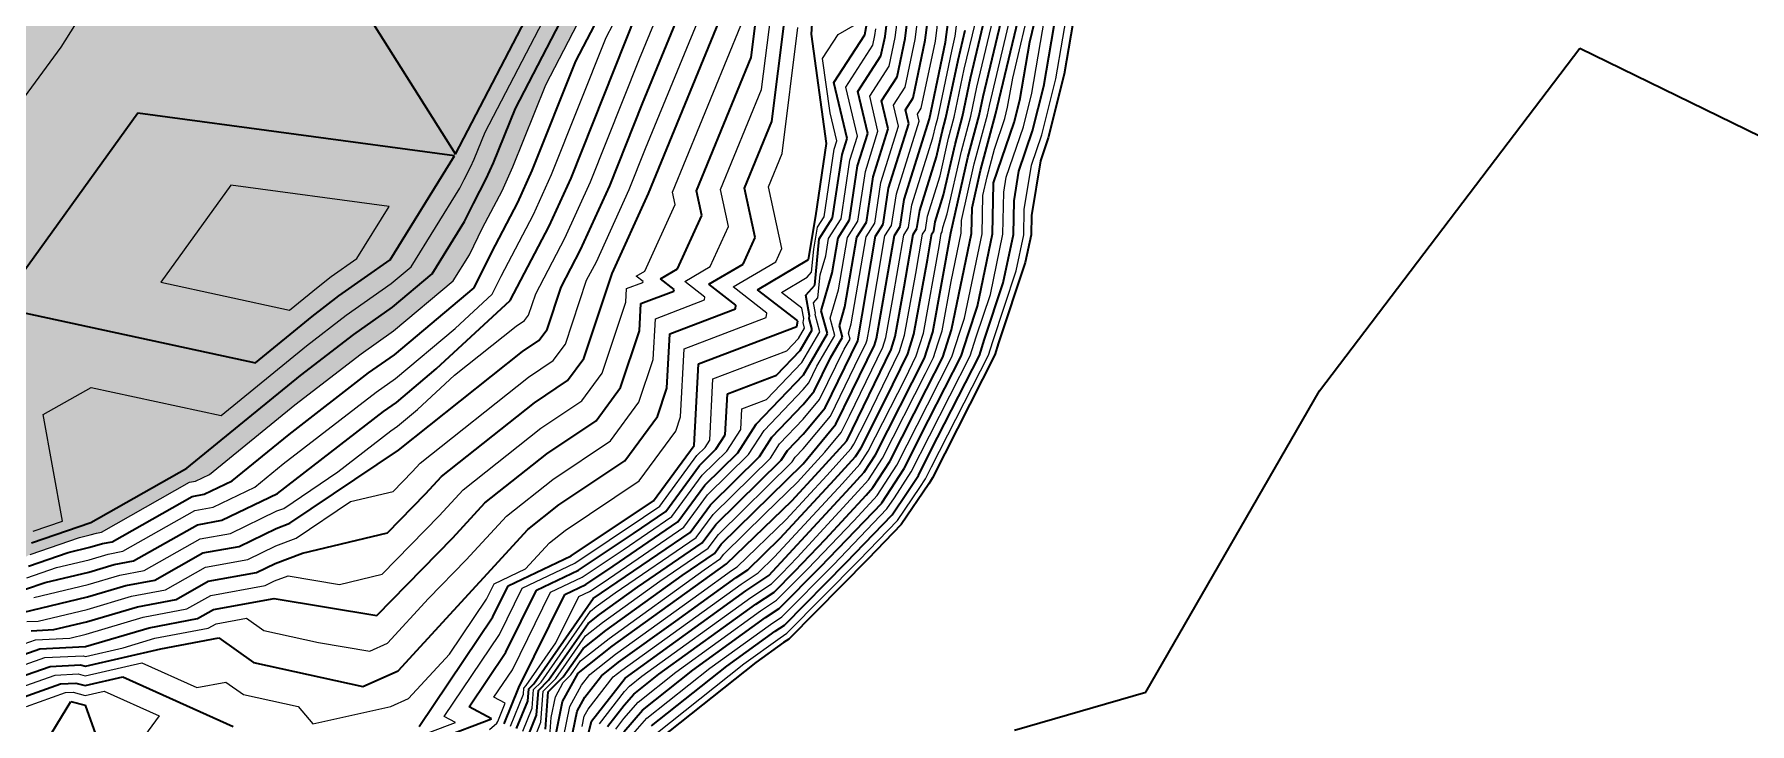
# Model space of a CAD drawing. Header units: millimetres. Extents: x -859836 to 307983, y -308065 to 649894.
# Drawn here: x -646021 to -501243, y -137004 to -78837 of the extents above; entities that cross this region are included whole.
import ezdxf

# ---------------------------------------------------------------- set-up
doc = ezdxf.new("R2010")
doc.units = ezdxf.units.MM
for name, color, linetype, lineweight in [('A-DETL-MBND', 5, 'Continuous', 9), ('C-TOPO', 7, 'Continuous', 9), ('C-TOPO-MAJR', 7, 'Continuous', 35), ('C-TOPO-MINR', 7, 'Continuous', 9)]:
    doc.layers.add(name, color=color, linetype=linetype, lineweight=lineweight)

msp = doc.modelspace()

# ---------------------------------------------------------------- hatches: boundary and pattern name
at = {"layer": 'A-DETL-MBND', "transparency": 33554585}
h = msp.add_hatch(color=1, dxfattribs=at)
h.paths.add_polyline_path([(-759872, -147838), (-751409, -147225), (-749609, -147143), (-733854, -145290), (-730653, -145570), (-721745, -145172), (-720814, -144887), (-719370, -144842), (-700946, -141995), (-695529, -141498), (-691142, -140868), (-678862, -139709), (-676064, -138561), (-673339, -137902), (-666588, -136592), (-665513, -135889), (-664558, -135218), (-662197, -133772), (-661519, -132852), (-659949, -130928), (-651084, -125443), (-650822, -125228), (-650213, -124939), (-646382, -122722), (-642214, -121295), (-640352, -120839), (-632919, -116639), (-632407, -116545), (-631232, -115977), (-624031, -110102), (-618435, -105784), (-615716, -103869), (-610671, -99638), (-609303, -97431), (-608187, -95168), (-606545, -92038), (-605546, -89814), (-602862, -83094), (-597357, -72506), (-595184, -69076), (-591888, -62294), (-588957, -58521), (-588686, -57663), (-586782, -51788), (-586421, -50671), (-585891, -49261), (-584837, -42142), (-583168, -34750), (-583236, -29503), (-581474, -24626), (-579291, -20446), (-577288, -10529), (-577844, -8379), (-576716, -5129), (-576923, -622), (-576761, 3433), (-577514, 8400), (-584433, 17478), (-591451, 26894), (-592059, 27631), (-594253, 29365), (-596698, 31520), (-606682, 39522), (-614114, 48456), (-617877, 53657), (-619367, 54812), (-621388, 57245), (-626371, 64609), (-630225, 76139), (-631882, 80641), (-631321, 82021), (-631047, 88615), (-629216, 99080), (-628971, 99848), (-627656, 101469), (-625202, 104951), (-622310, 108328), (-621916, 108853), (-618287, 112790), (-616954, 119597), (-611965, 123985), (-607391, 123672), (-603528, 125761), (-599346, 128280), (-596175, 130112), (-593901, 131920), (-587341, 139484), (-579017, 149394), (-573792, 168423), (-559581, 167597), (-555765, 171191), (-554261, 171958), (-551262, 173126), (-545079, 176205), (-536568, 178750), (-529133, 181370), (-526344, 189128), (-597518, 189128), (-597518, 207194), (-600686, 199575), (-609478, 188948), (-615919, 179175), (-616544, 177848), (-622914, 167950), (-630994, 157392), (-633191, 154309), (-645163, 133248), (-651286, 125168), (-651764, 119294), (-657364, 118029), (-668886, 104497), (-672322, 98230), (-678809, 91777), (-686744, 84898), (-689449, 82017), (-695207, 77404), (-695380, 71893), (-694273, 69271), (-689492, 45636), (-683652, 33844), (-677737, 19772), (-662028, -2904), (-651984, -24980), (-650691, -30222), (-651908, -42347), (-653635, -63919), (-656698, -68818), (-662024, -76036), (-666896, -86650), (-667567, -88913), (-681751, -105555), (-682213, -106748), (-682594, -107406), (-685917, -108622), (-692036, -110612), (-701719, -112727), (-713390, -117126), (-713858, -117303), (-715899, -118114), (-726309, -122425), (-732752, -123814), (-746954, -124818), (-750353, -125277), (-753407, -127865), (-764669, -132928), (-770641, -133394), (-784358, -129387), (-766211, -147534), (-765162, -147452), (-761763, -147700)])
h.paths.add_polyline_path([(-165073, -63985), (-152433, -63128), (-147212, -62558), (-145468, -61769), (-136004, -54982), (-133768, -53767), (-129949, -51511), (-119584, -45141), (-108212, -38110), (-106147, -37513), (-103534, -36430), (-95440, -33679), (-85435, -28121), (-81217, -27620), (-70310, -23490), (-69569, -23057), (-66354, -22120), (-63531, -20738), (-60354, -18737), (-51173, -14112), (-47726, -11549), (-46080, -8030), (-42098, 1247), (-71582, -3952), (-102491, 171344), (-31433, 183873), (-10665, 66090), (-8344, 71188), (-5480, 80840), (-4976, 82926), (-4345, 84088), (-2338, 91567), (-1942, 95428), (-648, 97607), (-1071, 98220), (-2510, 100800), (-3468, 101999), (-4531, 105589), (-4872, 106391), (-4883, 106838), (-4266, 108209), (-3836, 109670), (-3397, 110774), (-3406, 111243), (-3028, 112006), (-3263, 112804), (-5003, 115819), (-4795, 118868), (-5263, 125250), (-6517, 126820), (-6835, 127207), (-7506, 127369), (-7948, 127596), (-9992, 128520), (-10488, 129121), (-11669, 131806), (-11797, 132101), (-12046, 133135), (-12559, 133970), (-14267, 135969), (-16205, 140122), (-18451, 143457), (-18982, 145256), (-19057, 146525), (-18964, 150253), (-18988, 154876), (-19576, 155921), (-19786, 160906), (-20496, 162914), (-20826, 165369), (-20799, 166915), (-20107, 172970), (-19517, 173820), (-19312, 174558), (-18670, 176101), (-17060, 179067), (-15517, 180705), (-13911, 185702), (-4262, 188301), (-1645, 188923), (-105, 188210), (8503, 183584), (10926, 183912), (12005, 184043), (13640, 184361), (15131, 185109), (17172, 186245), (21649, 186967), (26966, 189922), (27822, 190382), (28403, 191056), (32119, 193617), (35169, 195832), (37685, 197143), (44902, 200225), (45756, 200160), (48502, 199127), (50290, 198574), (51191, 198365), (51921, 198324), (52221, 198344), (54759, 197846), (56032, 196790), (56464, 196469), (57692, 196367), (59108, 196361), (60941, 197154), (66233, 199839), (70130, 201192), (73048, 200979), (76924, 206128), (82127, 208080), (85344, 208780), (86075, 208372), (88573, 207914), (89729, 206890), (91276, 205317), (93776, 203937), (94137, 202344), (94391, 199786), (122336, 197831), (121797, 189716), (125647, 199482), (126089, 201383), (126324, 204787), (126905, 208036), (127554, 210427), (128482, 214073), (128746, 220996), (128473, 222544), (126624, 223852), (126936, 229764), (121612, 232554), (119877, 233364), (114690, 236608), (111762, 238823), (110636, 246522), (110029, 247546), (108783, 253509), (107371, 255011), (105531, 255323), (97841, 258447), (94527, 260036), (90352, 264357), (89017, 265316), (86132, 267662), (83932, 268416), (81219, 269590), (78181, 270815), (77485, 271254), (76016, 271688), (70070, 272996), (65720, 273763), (60235, 273305), (58972, 273395), (52899, 270581), (50487, 269940), (48782, 269681), (44888, 271379), (44155, 271664), (36008, 276151), (32279, 278102), (30572, 279889), (26209, 282046), (25647, 282628), (25305, 282619), (16014, 287701), (12948, 288678), (12218, 290013), (5109, 293561), (1173, 293491), (996, 295848), (-846, 297677), (-3706, 301772), (-4254, 303671), (-5166, 310755), (-5514, 312595), (-5824, 313912), (-11263, 323566), (-11006, 329168), (-11128, 331667), (-19570, 300160), (-119951, 327057), (-119803, 323213), (-126677, 316885), (-131916, 309583), (-138039, 307127), (-139811, 306218), (-145009, 304770), (-152454, 299923), (-155529, 293631), (-156974, 291356), (-164244, 289138), (-169538, 285729), (-171473, 283227), (-175794, 279460), (-179077, 276921), (-181978, 270226), (-183799, 266060), (-186962, 261812), (-188195, 260364), (-189518, 257544), (-192219, 254304), (-192584, 253707), (-193666, 250905), (-195467, 243388), (-196196, 242827), (-194515, 241920), (-193117, 240272), (-191870, 238552), (-189445, 238099), (-187379, 238829), (-181196, 237496), (-175260, 234188), (-174712, 233864), (-173921, 232781), (-172965, 231563), (-172393, 230212), (-171401, 229395), (-170346, 228036), (-168731, 226171), (-166947, 224795), (-166149, 223746), (-163251, 221790), (-159390, 213002), (-157244, 207107), (-158125, 203750), (-158684, 200374), (-157805, 198095), (-156223, 195786), (-156238, 193540), (-155648, 190949), (-154491, 184489), (-154880, 182143), (-154447, 180199), (-153070, 178898), (-149834, 176505), (-139965, 171530), (-138126, 170600), (-129357, 164765), (-128806, 164582), (-125625, 162125), (-121962, 159155), (-118169, 147987), (-115529, 142356), (-110100, 136364), (-104170, 130983), (-102874, 130179), (-102493, 125049), (-102587, 124307), (-102565, 123298), (-101236, 116731), (-101075, 108354), (-100903, 103207), (-100752, 100763), (-102347, 94828), (-103663, 92538), (-105020, 75873), (-113779, 78871), (-115927, 80336), (-116767, 79773), (-118030, 78279), (-120019, 71407), (-121727, 70570), (-124911, 67739), (-132123, 62869), (-134503, 61669), (-142143, 63655), (-144511, 65162), (-146330, 66255), (-93930, -25754), (-156629, -61462), (-204703, 22951), (-203169, 15882), (-200858, 9097), (-201011, 7340), (-201672, 4283), (-201800, 3453), (-202205, -1962), (-203074, -4336), (-205085, -7779), (-205398, -8805), (-204303, -12916), (-199204, -23507), (-197559, -24806), (-188446, -36297), (-186232, -39786), (-180001, -45528), (-178692, -50309), (-178316, -54011), (-176500, -58311), (-174921, -60229), (-168457, -62865), (-166443, -63531)])
h.paths.add_polyline_path([(-36382, 9575), (-36325, 9655), (-34497, 11838), (-31400, 15158), (-30158, 17103), (-28972, 19503), (-28725, 20204), (-24454, 28194), (-23969, 29653), (-22045, 35862), (-19945, 43004), (-18884, 49386), (-18505, 51142), (-18308, 51427), (-16088, 53703), (-14034, 56286), (-13124, 58389), (-12183, 60477), (-11466, 63512), (-44854, 57625), (-36383, 9584)])
h.paths.add_polyline_path([(-209307, 23977), (-205832, 24933), (-214036, 39337), (-155029, 72942), (-156196, 75860), (-157267, 77483), (-160083, 79252), (-162327, 81007), (-168562, 82322), (-171974, 82266), (-174895, 81970), (-178745, 82443), (-179832, 82459), (-182806, 83026), (-187870, 82820), (-190987, 82764), (-196740, 84867), (-206215, 90085), (-217797, 93191), (-220523, 94762), (-239193, 68099), (-236586, 66371), (-231472, 54327), (-229323, 51595), (-228392, 47968), (-224245, 38986), (-223941, 37016), (-223700, 36083), (-223413, 35510), (-223235, 34196), (-219932, 30913), (-219720, 30002), (-218890, 29933), (-218583, 30355), (-217413, 29932), (-217322, 28983), (-216667, 27680), (-215596, 26462), (-211752, 24276), (-211629, 24261)])
h.paths.add_polyline_path([(-104493, 32511), (-108740, 34478), (-111033, 34745), (-118279, 38197), (-121109, 39560), (-122686, 40146), (-124886, 42576), (-127774, 45075), (-127284, 49019), (-127353, 51467), (-126249, 53628), (-124638, 56522), (-122874, 56919), (-121333, 61662), (-118149, 64493), (-116851, 64289), (-109895, 61749), (-101431, 62897), (-97222, 57624), (-96994, 51839), (-95461, 45135), (-95182, 39024), (-97809, 35660), (-102505, 32673), (-103546, 32588)])
h.paths.add_polyline_path([(113952, 54850), (115144, 57676), (119371, 59200), (123981, 58308), (134122, 70221), (135206, 75484), (130794, 79482), (129640, 81238), (129018, 81691), (127052, 82907), (123829, 87412), (118436, 89438), (114649, 87913), (114523, 86104), (79787, 88533), (80974, 86559), (82982, 83414), (85870, 80693), (86415, 79732), (87156, 79254), (93254, 77937), (101112, 77088), (101690, 76657), (110303, 71926), (111655, 70038), (112330, 66003), (112029, 63955), (112025, 61722), (110833, 58895), (111202, 55882), (113573, 54992)])
h.paths.add_polyline_path([(46473, 90893), (46450, 90966), (46450, 90942)])
h.paths.add_polyline_path([(114914, 91699), (116742, 96586), (117222, 99339), (116281, 100813), (115714, 103134), (115083, 94112)])
h.paths.add_polyline_path([(77815, 91772), (81254, 140961), (77947, 134003), (77391, 132850), (76263, 127858), (75504, 126378), (70686, 116776), (69491, 114040), (69325, 112455), (69905, 111212), (72496, 104740), (73767, 102718), (74214, 102059), (75304, 98529), (75680, 97769), (77652, 92229)])
h.paths.add_polyline_path([(-430559, 174792), (-396358, 223636), (-410299, 232491), (-417613, 235355), (-425156, 238606), (-444149, 250578), (-452510, 252436), (-452510, 191303), (-451929, 191053), (-450916, 184024), (-444554, 181215), (-442283, 180124), (-434174, 176436)])
h.paths.add_polyline_path([(-462933, 188895), (-462489, 189128), (-463513, 189128)])
h.paths.add_polyline_path([(20902, 189411), (-15527, 199172), (-17080, 193377), (-157146, 230908), (-144206, 279204), (-133097, 276228), (-125333, 305205), (85106, 248818), (77341, 219841), (66233, 222817), (60021, 199635), (26079, 208730), (21836, 192894)])
h.paths.add_polyline_path([(-305163, 308526), (-297168, 312758), (-330807, 321772), (-305961, 308938)])
h.paths.add_polyline_path([(-101365, 344853), (-99267, 352685), (-106132, 348019), (-107260, 346432), (-107015, 346367)])
h.paths.add_polyline_path([(-77617, 359195), (-72055, 379953), (-74944, 376393), (-78127, 372078), (-79002, 371144), (-83284, 366025), (-86114, 364172), (-90178, 362561), (-78095, 359323)])
h.paths.add_polyline_path([(-70949, 384081), (-49147, 465447), (10755, 449396), (10427, 451476), (10340, 452557), (9561, 454240), (5848, 461010), (3088, 465731), (3916, 466341), (3829, 466873), (4301, 472115), (5273, 480727), (5235, 481311), (1254, 490409), (398, 499801), (248, 500675), (1538, 508051), (2399, 515172), (5336, 526780), (6042, 528818), (11319, 535892), (14764, 542803), (21028, 556609), (22026, 559450), (25679, 567225), (23762, 595967), (26857, 602002), (42608, 602571), (44738, 607162), (48181, 613963), (49550, 615647), (53154, 622325), (47956, 649894), (47874, 649894), (42817, 647426), (40858, 646138), (35158, 640491), (29786, 634475), (27764, 633773), (23010, 631806), (12648, 627092), (6576, 623443), (5459, 622546), (3132, 622423), (937, 621697), (-3757, 621182), (-10336, 620725), (-17509, 618636), (-20466, 617651), (-26978, 615727), (-29360, 614862), (-36198, 612616), (23495, 596621), (-6839, 483415), (-62468, 498321), (-61154, 491830), (-59928, 489468), (-56843, 481884), (-56752, 481249), (-55996, 465839), (-55728, 464742), (-55062, 458604), (-54604, 453643), (-54849, 452204), (-55585, 448717), (-57347, 441004), (-59178, 436511), (-62836, 421846), (-64420, 417337), (-65373, 414138), (-67663, 409612), (-67833, 408961), (-68221, 406728), (-67446, 402371), (-67164, 401641), (-67454, 400728), (-68102, 398277), (-69211, 394395), (-69530, 393435), (-70271, 388744), (-70595, 386619)])
h.paths.add_polyline_path([(-72390, 518021), (-67541, 536118), (-118601, 549800), (-111350, 544573), (-102792, 541248), (-98322, 538930), (-89693, 534294), (-86179, 534292), (-80614, 527648), (-74938, 522052), (-72698, 518856)])
h.paths.add_polyline_path([(-136180, 559285), (-135118, 563249), (-136667, 559600)])
h.paths.add_polyline_path([(-54600, 584415), (-47886, 609472), (-50553, 609641), (-55313, 609698), (-62008, 606325), (-64948, 609251), (-80643, 608301), (-83770, 607896), (-87388, 606897), (-94432, 606828), (-97621, 607514), (-101540, 606576), (-111704, 601349), (-115028, 602044), (-116464, 600991), (-56960, 585047)])
h.paths.add_polyline_path([(-105893, 632098), (-77034, 642660), (-60117, 645580), (-52045, 639137), (-36907, 649894), (-98339, 649894), (-105228, 633665)])

# ---------------------------------------------------------------- linework, layer by layer
at = {"layer": 'C-TOPO', "lineweight": 35}
for p, q in [((-557760, -74419), (-559106, -82187)), ((-537544, -108905), (-515568, -79993)), ((-515568, -79993), (-484581, -95138)), ((-559106, -82187), (-560439, -87563)), ((-560439, -87563), (-561104, -89518)), ((-561104, -89518), (-561858, -94125)), ((-561858, -94125), (-561892, -95763)), ((-561892, -95763), (-562380, -98101)), ((-562380, -98101), (-564632, -104880)), ((-564632, -104880), (-564949, -105871)), ((-564949, -105871), (-570225, -116249)), ((-552217, -134349), (-537544, -108905)), ((-570521, -116773), (-572867, -120200)), ((-570381, -116555), (-570521, -116773)), ((-570225, -116249), (-570381, -116555)), ((-572867, -120200), (-575644, -123088)), ((-575644, -123088), (-582344, -129860)), ((-582789, -130154), (-585137, -131849)), ((-582344, -129860), (-582789, -130154)), ((-585137, -131849), (-593309, -138342)), ((-563298, -137548), (-552217, -134349))]:
    msp.add_line(p, q, dxfattribs=at)
at = {"layer": 'C-TOPO-MAJR'}
for p, q in [((-625029, -65868), (-610469, -88939)), ((-610469, -88939), (-599529, -67897)), ((-605421, -85088), (-598081, -70969)), ((-575923, -78869), (-574869, -72953)), ((-560829, -83203), (-559120, -73339)), ((-600303, -81101), (-596633, -74042)), ((-569120, -79503), (-568531, -74890)), ((-562002, -79466), (-560787, -74366)), ((-594684, -84688), (-591219, -76254)), ((-594184, -92261), (-587253, -75394)), ((-585513, -80799), (-584980, -76542)), ((-580434, -78837), (-580239, -75685)), ((-570821, -79344), (-570379, -75885)), ((-565942, -84070), (-564120, -76421)), ((-564883, -85593), (-562454, -75394)), ((-600722, -90978), (-595184, -77114)), ((-583773, -86205), (-582707, -77689)), ((-574222, -79027), (-574075, -77874)), ((-572522, -79186), (-572227, -76880)), ((-567002, -82548), (-565787, -77448)), ((-579154, -88043), (-580434, -78837)), ((-578538, -82906), (-575923, -78869)), ((-574561, -80644), (-574222, -79027)), ((-573199, -82419), (-572522, -79186)), ((-571837, -84194), (-570821, -79344)), ((-570475, -85970), (-569120, -79503)), ((-568061, -81025), (-567454, -78476)), ((-562856, -84398), (-562002, -79466)), ((-590134, -92044), (-585513, -80799)), ((-576522, -83672), (-574561, -80644)), ((-569077, -85875), (-568061, -81025)), ((-603992, -90336), (-600303, -81101)), ((-574506, -84438), (-573199, -82419)), ((-577418, -87628), (-578538, -82906)), ((-575683, -87213), (-576522, -83672)), ((-567679, -85781), (-567002, -82548)), ((-561765, -86976), (-560829, -83203)), ((-607261, -89694), (-605421, -85088)), ((-597453, -91619), (-594684, -84688)), ((-573947, -86799), (-574506, -84438)), ((-572491, -85204), (-571837, -84194)), ((-572211, -86384), (-572491, -85204)), ((-566281, -85687), (-565942, -84070)), ((-563324, -86284), (-562856, -84398)), ((-637289, -85482), (-649106, -101866)), ((-610567, -89096), (-637289, -85482)), ((-586084, -91827), (-583773, -86205)), ((-575225, -90876), (-573947, -86799)), ((-573915, -91820), (-572211, -86384)), ((-572606, -92765), (-570475, -85970)), ((-569394, -87057), (-569077, -85875)), ((-568313, -88145), (-567679, -85781)), ((-567233, -89232), (-566281, -85687)), ((-566152, -90320), (-564883, -85593)), ((-565058, -91382), (-563324, -86284)), ((-580068, -94139), (-579154, -88043)), ((-577845, -88987), (-577418, -87628)), ((-576535, -89931), (-575683, -87213)), ((-569876, -89179), (-569394, -87057)), ((-569276, -92388), (-568313, -88145)), ((-562921, -90374), (-561765, -86976)), ((-616000, -97862), (-610567, -89096)), ((-607873, -91041), (-607261, -89694)), ((-578644, -94322), (-577845, -88987)), ((-571296, -93709), (-569876, -89179)), ((-568677, -95598), (-567233, -89232)), ((-608965, -93124), (-607873, -91041)), ((-605218, -93036), (-603992, -90336)), ((-602563, -95031), (-600722, -90978)), ((-577220, -94504), (-576535, -89931)), ((-575797, -94686), (-575225, -90876)), ((-566869, -93483), (-566152, -90320)), ((-563331, -92878), (-562921, -90374)), ((-599909, -97026), (-597453, -91619)), ((-597254, -99021), (-594184, -92261)), ((-589682, -94117), (-590134, -92044)), ((-585181, -95972), (-586084, -91827)), ((-574373, -94869), (-573915, -91820)), ((-569986, -94653), (-569276, -92388)), ((-565152, -95683), (-565063, -91412)), ((-565063, -91412), (-565058, -91382)), ((-609708, -94630), (-608965, -93124)), ((-607409, -97213), (-605218, -93036)), ((-572949, -95051), (-572606, -92765)), ((-571525, -95233), (-571296, -93709)), ((-566914, -95641), (-566869, -93483)), ((-563390, -95726), (-563331, -92878)), ((-612444, -99044), (-609708, -94630)), ((-605852, -101301), (-602563, -95031)), ((-591729, -98623), (-589682, -94117)), ((-580680, -97828), (-580068, -94139)), ((-579770, -96093), (-578644, -94322)), ((-578185, -96022), (-577220, -94504)), ((-576600, -95952), (-575797, -94686)), ((-575015, -95881), (-574373, -94869)), ((-573431, -95810), (-572949, -95051)), ((-571846, -95739), (-571525, -95233)), ((-570261, -95669), (-570101, -95416)), ((-570101, -95416), (-569986, -94653)), ((-586204, -98225), (-585181, -95972)), ((-580145, -99994), (-579770, -96093)), ((-578688, -98962), (-578185, -96022)), ((-577606, -101830), (-576600, -95952)), ((-576525, -104698), (-575015, -95881)), ((-574563, -102423), (-573431, -95810)), ((-572601, -100148), (-571846, -95739)), ((-570639, -97873), (-570261, -95669)), ((-570194, -103959), (-568677, -95598)), ((-568611, -103774), (-566914, -95641)), ((-566425, -101783), (-565152, -95683)), ((-564239, -99793), (-563390, -95726)), ((-620325, -100907), (-616000, -97862)), ((-608898, -100232), (-607409, -97213)), ((-601553, -100161), (-599909, -97026)), ((-589080, -99930), (-586204, -98225)), ((-584992, -100384), (-580680, -97828)), ((-571776, -104144), (-570639, -97873)), ((-615802, -101860), (-612444, -99044)), ((-599643, -106199), (-597254, -99021)), ((-593167, -99475), (-591729, -98623)), ((-592028, -100355), (-593167, -99475)), ((-579610, -102160), (-578688, -98962)), ((-565819, -104550), (-564239, -99793)), ((-622563, -102634), (-620325, -100907)), ((-615630, -105878), (-608898, -100232)), ((-612092, -107072), (-605852, -101301)), ((-602748, -103750), (-601553, -100161)), ((-594821, -101561), (-592053, -100506)), ((-592053, -100506), (-592028, -100355)), ((-586803, -101689), (-589080, -99930)), ((-581577, -103022), (-584992, -100384)), ((-580905, -100838), (-580145, -99994)), ((-580594, -102591), (-580905, -100838)), ((-573359, -104329), (-572601, -100148)), ((-649106, -101866), (-627364, -106551)), ((-627364, -106551), (-622563, -102634)), ((-619065, -104158), (-615802, -101860)), ((-594945, -103862), (-594821, -101561)), ((-592389, -104100), (-586852, -101992)), ((-586852, -101992), (-586803, -101689)), ((-580631, -102819), (-580594, -102591)), ((-579088, -104088), (-579610, -102160)), ((-578067, -103429), (-577606, -101830)), ((-574942, -104514), (-574563, -102423)), ((-567215, -104162), (-566425, -101783)), ((-623542, -107613), (-619065, -104158)), ((-603432, -104681), (-602748, -103750)), ((-596538, -108648), (-594945, -103862)), ((-592637, -108704), (-592389, -104100)), ((-589956, -106640), (-581651, -103477)), ((-581651, -103477), (-581577, -103022)), ((-581383, -105518), (-580369, -103783)), ((-581115, -107558), (-579088, -104088)), ((-580369, -103783), (-580631, -102819)), ((-577806, -104393), (-578067, -103429)), ((-572299, -105789), (-571776, -104144)), ((-570890, -106153), (-570194, -103959)), ((-569347, -106080), (-568611, -103774)), ((-567804, -106007), (-567215, -104162)), ((-615286, -113912), (-604825, -105612)), ((-604825, -105612), (-603432, -104681)), ((-583371, -107598), (-581383, -105518)), ((-579285, -110348), (-576525, -104698)), ((-578820, -106128), (-577806, -104393)), ((-577455, -113138), (-573707, -105426)), ((-576990, -108918), (-575116, -105062)), ((-575116, -105062), (-574942, -104514)), ((-573707, -105426), (-573359, -104329)), ((-566260, -105933), (-565819, -104550)), ((-617805, -107410), (-615630, -105878)), ((-615458, -109895), (-612092, -107072)), ((-601012, -108061), (-599643, -106199)), ((-590328, -113545), (-589956, -106640)), ((-580200, -108953), (-578820, -106128)), ((-575037, -114306), (-570890, -106153)), ((-574173, -109645), (-572299, -105789)), ((-570718, -108775), (-569347, -106080)), ((-570545, -111398), (-567804, -106007)), ((-570372, -114020), (-566260, -105933)), ((-633143, -115446), (-623542, -107613)), ((-624521, -112591), (-617805, -107410)), ((-603797, -109922), (-601012, -108061)), ((-587523, -109180), (-583371, -107598)), ((-585091, -111720), (-581115, -107558)), ((-616546, -110661), (-615458, -109895)), ((-611643, -116147), (-603797, -109922)), ((-598591, -111440), (-596538, -108648)), ((-593433, -111096), (-592637, -108704)), ((-587709, -112632), (-587523, -109180)), ((-581122, -110061), (-580200, -108953)), ((-578370, -111743), (-576990, -108918)), ((-576246, -113722), (-574173, -109645)), ((-573827, -114890), (-570718, -108775)), ((-625499, -117570), (-616546, -110661)), ((-602770, -114232), (-598591, -111440)), ((-596171, -114820), (-593433, -111096)), ((-583773, -112835), (-581122, -110061)), ((-581130, -112563), (-579285, -110348)), ((-572618, -115475), (-570545, -111398)), ((-629321, -116508), (-624521, -112591)), ((-588490, -113849), (-587709, -112632)), ((-586651, -114153), (-585091, -111720)), ((-584813, -114457), (-583773, -112835)), ((-582455, -113950), (-581130, -112563)), ((-581137, -115065), (-578370, -111743)), ((-624446, -120099), (-615286, -113912)), ((-608000, -118382), (-602770, -114232)), ((-593750, -118199), (-590328, -113545)), ((-589873, -115208), (-588490, -113849)), ((-589419, -116871), (-586651, -114153)), ((-582975, -114761), (-582455, -113950)), ((-579808, -115731), (-577455, -113138)), ((-576717, -114454), (-576246, -113722)), ((-575979, -115770), (-575037, -114306)), ((-571409, -116059), (-570372, -114020)), ((-641252, -120028), (-633143, -115446)), ((-601742, -118542), (-596171, -114820)), ((-592725, -119087), (-589873, -115208)), ((-588964, -118534), (-584813, -114457)), ((-588510, -120197), (-582975, -114761)), ((-588055, -121860), (-581137, -115065)), ((-582097, -118214), (-579808, -115731)), ((-578480, -116397), (-576717, -114454)), ((-577152, -117063), (-575979, -115770)), ((-575240, -117087), (-573827, -114890)), ((-574485, -118377), (-572618, -115475)), ((-631672, -117645), (-629321, -116508)), ((-612995, -117615), (-611643, -116147)), ((-591700, -119974), (-589419, -116871)), ((-584018, -124512), (-577152, -117063)), ((-583058, -121363), (-578480, -116397)), ((-575823, -117729), (-575240, -117087)), ((-572342, -117510), (-571409, -116059)), ((-639452, -121650), (-632695, -117831)), ((-632695, -117831), (-631672, -117645)), ((-630201, -119843), (-625499, -117570)), ((-616198, -120891), (-612995, -117615)), ((-610705, -121319), (-608000, -118382)), ((-604357, -120617), (-601742, -118542)), ((-600714, -122852), (-593750, -118199)), ((-590675, -120861), (-588964, -118534)), ((-587600, -123523), (-582097, -118214)), ((-579668, -123772), (-574500, -118399)), ((-579236, -121431), (-575823, -117729)), ((-574500, -118399), (-574485, -118377)), ((-573617, -119372), (-572342, -117510)), ((-646254, -121741), (-641252, -120028)), ((-632246, -120217), (-630201, -119843)), ((-625595, -120526), (-624446, -120099)), ((-597161, -123702), (-591700, -119974)), ((-595456, -120951), (-592725, -119087)), ((-577493, -123402), (-573617, -119372)), ((-637652, -123272), (-632246, -120217)), ((-628730, -122042), (-625595, -120526)), ((-623393, -122627), (-616198, -120891)), ((-617110, -127871), (-610705, -121319)), ((-608414, -125022), (-604357, -120617)), ((-600098, -124053), (-595456, -120951)), ((-598866, -126454), (-590675, -120861)), ((-589650, -121749), (-588510, -120197)), ((-585809, -124018), (-583058, -121363)), ((-581843, -124142), (-579236, -121431)), ((-646510, -123704), (-643176, -122563)), ((-643176, -122563), (-641341, -122123)), ((-641341, -122123), (-640269, -121805)), ((-640269, -121805), (-639452, -121650)), ((-635852, -124894), (-631798, -122602)), ((-631798, -122602), (-628730, -122042)), ((-625691, -123483), (-623393, -122627)), ((-606027, -125380), (-600714, -122852)), ((-595111, -125477), (-589650, -121749)), ((-591355, -124500), (-588625, -122636)), ((-588625, -122636), (-588055, -121860)), ((-645099, -125097), (-641430, -124217)), ((-641430, -124217), (-639286, -123581)), ((-639286, -123581), (-637652, -123272)), ((-631349, -124988), (-627258, -124241)), ((-627258, -124241), (-625691, -123483)), ((-603640, -125738), (-600098, -124053)), ((-599482, -125253), (-597161, -123702)), ((-597785, -129136), (-591355, -124500)), ((-597244, -130477), (-587600, -123523)), ((-586778, -124657), (-585809, -124018)), ((-583583, -125901), (-581843, -124142)), ((-583148, -127290), (-579668, -123772)), ((-582713, -128679), (-577493, -123402)), ((-646766, -125668), (-645099, -125097)), ((-641519, -126311), (-638303, -125357)), ((-638303, -125357), (-635852, -124894)), ((-634052, -126515), (-631349, -124988)), ((-615325, -132550), (-608414, -125022)), ((-607316, -127994), (-606027, -125380)), ((-606217, -130966), (-603640, -125738)), ((-601253, -126096), (-599482, -125253)), ((-598325, -127795), (-595111, -125477)), ((-596164, -133160), (-585955, -125790)), ((-591882, -128341), (-586778, -124657)), ((-585955, -125790), (-584018, -124512)), ((-585133, -126924), (-583583, -125901)), ((-647022, -127631), (-641519, -126311)), ((-641608, -128406), (-637320, -127134)), ((-637320, -127134), (-634052, -126515)), ((-632252, -128137), (-630901, -127373)), ((-630901, -127373), (-625787, -126440)), ((-625787, -126440), (-617110, -127871)), ((-605118, -133938), (-601253, -126096)), ((-603871, -133640), (-598866, -126454)), ((-593300, -132819), (-585133, -126924)), ((-584311, -128057), (-583148, -127290)), ((-644360, -129066), (-641608, -128406)), ((-636337, -128910), (-632252, -128137)), ((-613541, -137229), (-607316, -127994)), ((-602623, -133342), (-599286, -128551)), ((-599286, -128551), (-598325, -127795)), ((-596704, -131818), (-591882, -128341)), ((-590435, -132479), (-584311, -128057)), ((-583488, -129190), (-582713, -128679)), ((-646294, -129160), (-644360, -129066)), ((-641697, -130500), (-636337, -128910)), ((-635354, -130687), (-630453, -129759)), ((-630453, -129759), (-627510, -131840)), ((-599707, -130648), (-597785, -129136)), ((-587571, -132138), (-583488, -129190)), ((-648733, -131812), (-645566, -130688)), ((-645566, -130688), (-641697, -130500)), ((-641709, -132146), (-635354, -130687)), ((-609329, -135583), (-606217, -130966)), ((-601375, -133044), (-599707, -130648)), ((-600128, -132746), (-597244, -130477)), ((-648005, -133340), (-644689, -132166)), ((-644689, -132166), (-642110, -132041)), ((-642110, -132041), (-641709, -132146)), ((-641720, -133791), (-638543, -133062)), ((-638543, -133062), (-629232, -137239)), ((-627510, -131840), (-618292, -133874)), ((-618292, -133874), (-615325, -132550)), ((-602651, -134323), (-601375, -133044)), ((-601430, -135142), (-600128, -132746)), ((-599558, -134763), (-598146, -132953)), ((-598989, -136779), (-596164, -133160)), ((-598146, -132953), (-596704, -131818)), ((-595422, -134506), (-593300, -132819)), ((-594681, -135852), (-590435, -132479)), ((-593939, -137198), (-587571, -132138)), ((-650443, -135993), (-643812, -133644)), ((-643812, -133644), (-642523, -133582)), ((-642523, -133582), (-641720, -133791)), ((-606371, -137013), (-605118, -133938)), ((-604374, -135116), (-604296, -134066)), ((-604296, -134066), (-603871, -133640)), ((-603630, -136295), (-603473, -134195)), ((-603473, -134195), (-602623, -133342)), ((-602885, -137474), (-602651, -134323)), ((-596228, -135432), (-595422, -134506)), ((-645775, -139800), (-642935, -135123)), ((-642935, -135123), (-641732, -135437)), ((-641732, -135437), (-638400, -144796)), ((-607428, -136603), (-609329, -135583)), ((-605313, -137423), (-604374, -135116)), ((-602141, -138652), (-601430, -135142)), ((-600565, -137716), (-600209, -135961)), ((-600209, -135961), (-599558, -134763)), ((-597632, -137230), (-596228, -135432)), ((-596273, -137681), (-594681, -135852)), ((-611732, -138228), (-607428, -136603)), ((-604256, -137832), (-603630, -136295)), ((-599573, -139206), (-598989, -136779))]:
    msp.add_line(p, q, dxfattribs=at)
at = {"layer": 'C-TOPO-MINR'}
for p, q in [((-634581, -65226), (-643768, -79924)), ((-607980, -87081), (-598805, -69433)), ((-602862, -83094), (-597357, -72506)), ((-568287, -78989), (-567747, -74761)), ((-563442, -82529), (-561620, -74880)), ((-559816, -82605), (-558320, -73974)), ((-597744, -79108), (-595908, -75578)), ((-594934, -80901), (-593202, -76684)), ((-594434, -88474), (-589236, -75824)), ((-571671, -79265), (-571303, -76382)), ((-569971, -79424), (-569455, -75387)), ((-565413, -84831), (-563287, -75907)), ((-561843, -83800), (-560561, -76402)), ((-592159, -92153), (-586383, -78097)), ((-584643, -83502), (-583844, -77115)), ((-578178, -78853), (-576716, -77999)), ((-573372, -79107), (-573151, -77377)), ((-567531, -81787), (-566620, -77962)), ((-566472, -83309), (-564954, -76935)), ((-602357, -90657), (-597744, -79108)), ((-582903, -88907), (-581571, -78263)), ((-579486, -80871), (-578178, -78853)), ((-575242, -79756), (-575072, -78948)), ((-575072, -78948), (-574999, -78372)), ((-573880, -81532), (-573372, -79107)), ((-572518, -83307), (-571671, -79265)), ((-571156, -85082), (-569971, -79424)), ((-568591, -80264), (-568287, -78989)), ((-643768, -79924), (-649068, -87107)), ((-599088, -91298), (-594934, -80901)), ((-578846, -85474), (-579486, -80871)), ((-577530, -83289), (-575242, -79756)), ((-569776, -85922), (-568591, -80264)), ((-575514, -84055), (-573880, -81532)), ((-568378, -85828), (-567531, -81787)), ((-605626, -90015), (-602862, -83094)), ((-588109, -91935), (-584643, -83502)), ((-576551, -87421), (-577530, -83289)), ((-573499, -84821), (-572518, -83307)), ((-566980, -85734), (-566472, -83309)), ((-563870, -84995), (-563442, -82529)), ((-562544, -86630), (-561843, -83800)), ((-560985, -87321), (-559816, -82605)), ((-574815, -87006), (-575514, -84055)), ((-573079, -86591), (-573499, -84821)), ((-571483, -85587), (-571156, -85082)), ((-565582, -85640), (-565413, -84831)), ((-564103, -85938), (-563870, -84995)), ((-578286, -87835), (-578846, -85474)), ((-574570, -91348), (-573079, -86591)), ((-573261, -92292), (-571343, -86177)), ((-571343, -86177), (-571483, -85587)), ((-570175, -87574), (-569935, -86513)), ((-569935, -86513), (-569776, -85922)), ((-568854, -87601), (-568378, -85828)), ((-567773, -88688), (-566980, -85734)), ((-566692, -89776), (-565582, -85640)), ((-564985, -88528), (-564103, -85938)), ((-563990, -90878), (-562544, -86630)), ((-608895, -89373), (-607980, -87081)), ((-578500, -88515), (-578286, -87835)), ((-577190, -89459), (-576551, -87421)), ((-575880, -90404), (-574815, -87006)), ((-571951, -93237), (-570175, -87574)), ((-569576, -90784), (-568854, -87601)), ((-561852, -89870), (-560985, -87321)), ((-609200, -90043), (-608895, -89373)), ((-595818, -91940), (-594434, -88474)), ((-584058, -91718), (-582903, -88907)), ((-579356, -94231), (-578500, -88515)), ((-577932, -94413), (-577190, -89459)), ((-568976, -93993), (-567773, -88688)), ((-565611, -90863), (-564985, -88528)), ((-610113, -91829), (-609744, -91080)), ((-609744, -91080), (-609200, -90043)), ((-606545, -92038), (-605626, -90015)), ((-603891, -94033), (-602357, -90657)), ((-576509, -94595), (-575880, -90404)), ((-570641, -94181), (-569576, -90784)), ((-567773, -94541), (-566692, -89776)), ((-565966, -92426), (-565611, -90863)), ((-564197, -92145), (-563990, -90878)), ((-562465, -93612), (-561852, -89870)), ((-629437, -91569), (-635345, -99761)), ((-616076, -93376), (-629437, -91569)), ((-614217, -98451), (-610113, -91829)), ((-608187, -95168), (-606545, -92038)), ((-601236, -96028), (-599088, -91298)), ((-598581, -98023), (-595818, -91940)), ((-591933, -93189), (-592159, -92153)), ((-587432, -95044), (-588109, -91935)), ((-582930, -96900), (-584058, -91718)), ((-575085, -94777), (-574570, -91348)), ((-573661, -94960), (-573261, -92292)), ((-566033, -95662), (-565966, -92426)), ((-564271, -95705), (-564197, -92145)), ((-618792, -97759), (-616076, -93376)), ((-606631, -99257), (-603891, -94033)), ((-594492, -98822), (-591933, -93189)), ((-572237, -95142), (-571951, -93237)), ((-569331, -95126), (-568976, -93993)), ((-562509, -95748), (-562465, -93612)), ((-609303, -97431), (-608187, -95168)), ((-588967, -98424), (-587432, -95044)), ((-580225, -96960), (-579919, -95116)), ((-579919, -95116), (-579356, -94231)), ((-578977, -96058), (-577932, -94413)), ((-577392, -95987), (-576509, -94595)), ((-575808, -95916), (-575085, -94777)), ((-574223, -95846), (-573661, -94960)), ((-572638, -95775), (-572237, -95142)), ((-571054, -95704), (-570813, -95324)), ((-570813, -95324), (-570641, -94181)), ((-569469, -95633), (-569389, -95507)), ((-569389, -95507), (-569331, -95126)), ((-567796, -95619), (-567773, -94541)), ((-603703, -100731), (-601236, -96028)), ((-583442, -98027), (-582930, -96900)), ((-580412, -98911), (-580225, -96960)), ((-579229, -97527), (-578977, -96058)), ((-578147, -100396), (-577392, -95987)), ((-577065, -103264), (-575808, -95916)), ((-575544, -103561), (-574223, -95846)), ((-573582, -101286), (-572638, -95775)), ((-571620, -99011), (-571054, -95704)), ((-570985, -104051), (-569658, -96735)), ((-569658, -96735), (-569469, -95633)), ((-568644, -99686), (-567796, -95619)), ((-567518, -102779), (-566033, -95662)), ((-565332, -100788), (-564271, -95705)), ((-563145, -98798), (-562509, -95748)), ((-620954, -99281), (-618792, -97759)), ((-610671, -99638), (-609303, -97431)), ((-599404, -99591), (-598581, -98023)), ((-591123, -99702), (-588967, -98424)), ((-587036, -100157), (-583442, -98027)), ((-579690, -99127), (-579229, -97527)), ((-635345, -99761), (-624474, -102103)), ((-622074, -100145), (-620954, -99281)), ((-619695, -102533), (-615888, -99852)), ((-615888, -99852), (-614217, -98451)), ((-615716, -103869), (-610671, -99638)), ((-607375, -100767), (-606631, -99257)), ((-601195, -104975), (-599404, -99591)), ((-596038, -100291), (-594654, -99764)), ((-595210, -99248), (-594492, -98822)), ((-594641, -99688), (-595210, -99248)), ((-594654, -99764), (-594641, -99688)), ((-589415, -101022), (-591123, -99702)), ((-582949, -100611), (-580792, -99333)), ((-580792, -99333), (-580412, -98911)), ((-579878, -101077), (-579690, -99127)), ((-572568, -104236), (-571620, -99011)), ((-569402, -103866), (-568644, -99686)), ((-565121, -104744), (-563145, -98798)), ((-624474, -102103), (-622074, -100145)), ((-610495, -103652), (-607375, -100767)), ((-604300, -102526), (-603703, -100731)), ((-596100, -101442), (-596038, -100291)), ((-593605, -102831), (-589453, -101249)), ((-589453, -101249), (-589415, -101022)), ((-584190, -102356), (-587036, -100157)), ((-581241, -101930), (-582949, -100611)), ((-580258, -101499), (-579878, -101077)), ((-578839, -102795), (-578147, -100396)), ((-574150, -104421), (-573582, -101286)), ((-566517, -104356), (-565332, -100788)), ((-623052, -105124), (-619695, -102533)), ((-604642, -102991), (-604300, -102526)), ((-598090, -107423), (-596100, -101442)), ((-591172, -105370), (-584252, -102735)), ((-584252, -102735), (-584190, -102356)), ((-581085, -102807), (-581241, -101930)), ((-580102, -102376), (-580258, -101499)), ((-580121, -102490), (-580102, -102376)), ((-579729, -103935), (-580121, -102490)), ((-567913, -103968), (-567518, -102779)), ((-618435, -105784), (-615716, -103869)), ((-615544, -107886), (-610495, -103652)), ((-610569, -107607), (-605339, -103456)), ((-605339, -103456), (-604642, -102991)), ((-593791, -106283), (-593605, -102831)), ((-581517, -104498), (-581010, -103630)), ((-581249, -106538), (-579729, -103935)), ((-581141, -103148), (-581085, -102807)), ((-581010, -103630), (-581141, -103148)), ((-578447, -104241), (-578839, -102795)), ((-577296, -104064), (-577065, -103264)), ((-577165, -104546), (-577296, -104064)), ((-575733, -104606), (-575544, -103561)), ((-573003, -105607), (-572568, -104236)), ((-571595, -105971), (-570985, -104051)), ((-569751, -104963), (-569402, -103866)), ((-568575, -106043), (-567913, -103968)), ((-630253, -110998), (-623052, -105124)), ((-602222, -106371), (-601195, -104975)), ((-591482, -111125), (-591172, -105370)), ((-588740, -107910), (-582511, -105538)), ((-582511, -105538), (-581517, -104498)), ((-579967, -106843), (-578447, -104241)), ((-579743, -109651), (-577672, -105413)), ((-577672, -105413), (-577165, -104546)), ((-577223, -111028), (-574412, -105244)), ((-576757, -106808), (-575820, -104880)), ((-575820, -104880), (-575733, -104606)), ((-575814, -111392), (-573003, -105607)), ((-574412, -105244), (-574150, -104421)), ((-570119, -106116), (-569751, -104963)), ((-567032, -105970), (-566517, -104356)), ((-565489, -105897), (-565121, -104744)), ((-624031, -110102), (-618435, -105784)), ((-604311, -107767), (-602222, -106371)), ((-594985, -109872), (-593791, -106283)), ((-584231, -109659), (-581249, -106538)), ((-580658, -108256), (-579967, -106843)), ((-578828, -111046), (-576757, -106808)), ((-572532, -107899), (-571595, -105971)), ((-570804, -107464), (-570119, -106116)), ((-570631, -110087), (-568575, -106043)), ((-570459, -112709), (-567032, -105970)), ((-570286, -115331), (-565489, -105897)), ((-617175, -109035), (-615544, -107886)), ((-613689, -110492), (-610569, -107607)), ((-613465, -115030), (-604311, -107767)), ((-599801, -109750), (-598090, -107423)), ((-589019, -113089), (-588740, -107910)), ((-581119, -108809), (-580658, -108256)), ((-575641, -114014), (-572532, -107899)), ((-574432, -114598), (-570804, -107464)), ((-645264, -110913), (-641229, -108633)), ((-641229, -108633), (-630253, -110998)), ((-625010, -115080), (-617175, -109035)), ((-603283, -112077), (-599801, -109750)), ((-597381, -113130), (-594985, -109872)), ((-586307, -110450), (-584231, -109659)), ((-584432, -112277), (-581119, -108809)), ((-581126, -111312), (-579743, -109651)), ((-643637, -119907), (-645264, -110913)), ((-631232, -115977), (-624031, -110102)), ((-615372, -111904), (-613689, -110492)), ((-591880, -112321), (-591482, -111125)), ((-586400, -112176), (-586307, -110450)), ((-583114, -113392), (-581126, -111312)), ((-581133, -113814), (-578828, -111046)), ((-577913, -112441), (-577223, -111028)), ((-576851, -113430), (-575814, -111392)), ((-573223, -115182), (-570631, -110087)), ((-620393, -115741), (-615916, -112287)), ((-615916, -112287), (-615372, -111904)), ((-609822, -117265), (-603283, -112077)), ((-594961, -116510), (-591880, -112321)), ((-587571, -114001), (-586400, -112176)), ((-585732, -114305), (-584432, -112277)), ((-579296, -114102), (-577913, -112441)), ((-572013, -115767), (-570459, -112709)), ((-602256, -116387), (-597381, -113130)), ((-590101, -114377), (-589409, -113697)), ((-589646, -116040), (-587571, -114001)), ((-589409, -113697), (-589019, -113089)), ((-589191, -117703), (-585732, -114305)), ((-583894, -114609), (-583114, -113392)), ((-581796, -114507), (-581133, -113814)), ((-580473, -115398), (-579296, -114102)), ((-579144, -116064), (-577086, -113796)), ((-577086, -113796), (-576851, -113430)), ((-576348, -115112), (-575641, -114014)), ((-627410, -117039), (-625010, -115080)), ((-624973, -118834), (-620393, -115741)), ((-615742, -117402), (-614141, -115764)), ((-614141, -115764), (-613465, -115030)), ((-593238, -118643), (-590101, -114377)), ((-588737, -119366), (-583894, -114609)), ((-588282, -121029), (-582056, -114913)), ((-582056, -114913), (-581796, -114507)), ((-581617, -116639), (-580473, -115398)), ((-577816, -116730), (-576348, -115112)), ((-575610, -116429), (-574432, -114598)), ((-574871, -117745), (-573223, -115182)), ((-573414, -117943), (-572013, -115767)), ((-570804, -116351), (-570286, -115331)), ((-640352, -120839), (-632919, -116639)), ((-632919, -116639), (-632407, -116545)), ((-632407, -116545), (-631232, -115977)), ((-630936, -118744), (-627410, -117039)), ((-611850, -119467), (-609822, -117265)), ((-606179, -119500), (-602256, -116387)), ((-601228, -120697), (-594961, -116510)), ((-592213, -119530), (-589646, -116040)), ((-584369, -119294), (-581617, -116639)), ((-583538, -122937), (-577816, -116730)), ((-582577, -119788), (-579144, -116064)), ((-576487, -117396), (-575610, -116429)), ((-573176, -119859), (-571271, -117076)), ((-571271, -117076), (-570804, -116351)), ((-623919, -121363), (-619339, -118270)), ((-619339, -118270), (-615742, -117402)), ((-594603, -119575), (-593238, -118643)), ((-591188, -120418), (-589191, -117703)), ((-581627, -122971), (-576487, -117396)), ((-576845, -119890), (-575159, -118062)), ((-575159, -118062), (-574871, -117745)), ((-574059, -118885), (-573414, -117943)), ((-646126, -120759), (-643637, -119907)), ((-638552, -122461), (-632470, -119024)), ((-632470, -119024), (-630936, -118744)), ((-629465, -120943), (-625547, -119048)), ((-625547, -119048), (-624973, -118834)), ((-616654, -124381), (-611850, -119467)), ((-609560, -123170), (-606179, -119500)), ((-600406, -123452), (-594603, -119575)), ((-596308, -122326), (-592213, -119530)), ((-590163, -121305), (-588737, -119366)), ((-587828, -122692), (-584369, -119294)), ((-586705, -123771), (-582577, -119788)), ((-580756, -123957), (-576845, -119890)), ((-578581, -123587), (-574059, -118885)), ((-576406, -123217), (-573176, -119859)), ((-646382, -122722), (-642214, -121295)), ((-642214, -121295), (-641297, -121075)), ((-641297, -121075), (-640761, -120916)), ((-640761, -120916), (-640352, -120839)), ((-636752, -124083), (-632022, -121410)), ((-632022, -121410), (-629465, -120943)), ((-625643, -122005), (-623919, -121363)), ((-602536, -121735), (-601228, -120697)), ((-598013, -125078), (-591188, -120418)), ((-596988, -125965), (-590163, -121305)), ((-589138, -122192), (-588282, -121029)), ((-641386, -123170), (-639778, -122693)), ((-639778, -122693), (-638552, -122461)), ((-627994, -123141), (-625643, -122005)), ((-604564, -123937), (-602536, -121735)), ((-599790, -124653), (-596308, -122326)), ((-593233, -124988), (-589138, -122192)), ((-588113, -123080), (-587828, -122692)), ((-584914, -124265), (-583538, -122937)), ((-582931, -124327), (-581627, -122971)), ((-646638, -124686), (-644137, -123830)), ((-644137, -123830), (-641386, -123170)), ((-641475, -125264), (-638795, -124469)), ((-638795, -124469), (-636752, -124083)), ((-634952, -125704), (-631574, -123795)), ((-631574, -123795), (-627994, -123141)), ((-620251, -125249), (-616654, -124381)), ((-612762, -126446), (-609560, -123170)), ((-607221, -125201), (-604564, -123937)), ((-604834, -125559), (-600406, -123452)), ((-597515, -129807), (-589478, -124012)), ((-589741, -125932), (-587189, -124090)), ((-589478, -124012), (-588113, -123080)), ((-587189, -124090), (-586705, -123771)), ((-586367, -125224), (-584914, -124265)), ((-583801, -125206), (-582931, -124327)), ((-583366, -126595), (-580756, -123957)), ((-582931, -127984), (-578581, -123587)), ((-582496, -129373), (-576406, -123217)), ((-646061, -126364), (-641475, -125264)), ((-637811, -126246), (-634952, -125704)), ((-631125, -126181), (-626523, -125340)), ((-626523, -125340), (-625739, -124961)), ((-625739, -124961), (-624590, -124533)), ((-624590, -124533), (-620251, -125249)), ((-607865, -126508), (-607221, -125201)), ((-606766, -129480), (-604834, -125559)), ((-605668, -132452), (-602446, -125917)), ((-602446, -125917), (-599790, -124653)), ((-600059, -126275), (-599174, -125853)), ((-599174, -125853), (-598013, -125078)), ((-598055, -128465), (-593233, -124988)), ((-596974, -131148), (-589741, -125932)), ((-594023, -130750), (-586367, -125224)), ((-585544, -126357), (-583801, -125206)), ((-645691, -128349), (-641564, -127359)), ((-641564, -127359), (-637811, -126246)), ((-636828, -128022), (-633152, -127326)), ((-633152, -127326), (-631125, -126181)), ((-616217, -130210), (-612762, -126446)), ((-610977, -131125), (-607865, -126508)), ((-601992, -130196), (-600059, -126275)), ((-599076, -127502), (-598596, -127124)), ((-598596, -127124), (-596988, -125965)), ((-594732, -132989), (-585544, -126357)), ((-584722, -127490), (-583366, -126595)), ((-646658, -128396), (-645691, -128349)), ((-641653, -129453), (-636828, -128022)), ((-631353, -128948), (-630677, -128566)), ((-630677, -128566), (-628120, -128099)), ((-628120, -128099), (-626648, -129140)), ((-603247, -133491), (-599076, -127502)), ((-599497, -129600), (-598055, -128465)), ((-591867, -132649), (-584722, -127490)), ((-589003, -132308), (-583899, -128624)), ((-583899, -128624), (-582931, -127984)), ((-648305, -130767), (-645930, -129924)), ((-645930, -129924), (-643028, -129783)), ((-643028, -129783), (-641653, -129453)), ((-638525, -130593), (-635845, -129798)), ((-635845, -129798), (-631353, -128948)), ((-626648, -129140), (-622040, -130157)), ((-622040, -130157), (-617701, -130872)), ((-617701, -130872), (-616217, -130210)), ((-611435, -136406), (-606766, -129480)), ((-604495, -133789), (-601992, -130196)), ((-601999, -133193), (-599497, -129600)), ((-599917, -131697), (-597515, -129807)), ((-586139, -131968), (-583077, -129757)), ((-583077, -129757), (-582496, -129373)), ((-646786, -132014), (-645128, -131427)), ((-645128, -131427), (-641904, -131270)), ((-641904, -131270), (-641703, -131323)), ((-641703, -131323), (-638525, -130593)), ((-614433, -134889), (-610977, -131125)), ((-600751, -132895), (-599917, -131697)), ((-599137, -132849), (-596974, -131148)), ((-596434, -132489), (-594023, -130750)), ((-649224, -134667), (-644251, -132905)), ((-644251, -132905), (-642316, -132811)), ((-642316, -132811), (-641715, -132968)), ((-641715, -132968), (-636948, -131874)), ((-636948, -131874), (-632293, -133963)), ((-607224, -134761), (-605668, -132452)), ((-603062, -134259), (-601999, -133193)), ((-601389, -133535), (-600751, -132895)), ((-599843, -133754), (-599137, -132849)), ((-599274, -135771), (-597155, -133056)), ((-597155, -133056), (-596434, -132489)), ((-595793, -133833), (-594732, -132989)), ((-595051, -135179), (-591867, -132649)), ((-594310, -136525), (-589003, -132308)), ((-593569, -137871), (-586139, -131968)), ((-646689, -135558), (-643374, -134383)), ((-643374, -134383), (-642729, -134352)), ((-642729, -134352), (-641726, -134614)), ((-641726, -134614), (-640137, -134249)), ((-640137, -134249), (-635482, -136338)), ((-632293, -133963), (-629842, -133499)), ((-629842, -133499), (-628371, -134540)), ((-628371, -134540), (-623762, -135557)), ((-605842, -137218), (-604746, -134527)), ((-604746, -134527), (-604707, -134002)), ((-604707, -134002), (-604495, -133789)), ((-604002, -135706), (-603885, -134130)), ((-603885, -134130), (-603247, -133491)), ((-603258, -136884), (-603062, -134259)), ((-602040, -134733), (-601389, -133535)), ((-600820, -135551), (-599843, -133754)), ((-598310, -137005), (-596196, -134296)), ((-596196, -134296), (-595793, -133833)), ((-623762, -135557), (-622522, -137004)), ((-622522, -137004), (-615916, -135551)), ((-615916, -135551), (-614433, -134889)), ((-606273, -135270), (-607224, -134761)), ((-606899, -136808), (-606273, -135270)), ((-604785, -137627), (-604002, -135706)), ((-602396, -136488), (-602040, -134733)), ((-601353, -138184), (-600820, -135551)), ((-599599, -136370), (-599274, -135771)), ((-596260, -136568), (-595051, -135179)), ((-635482, -136338), (-638712, -140710)), ((-612636, -137729), (-610484, -136916)), ((-610484, -136916), (-611435, -136406)), ((-607600, -137509), (-606983, -136963)), ((-606983, -136963), (-606899, -136808)), ((-603727, -138037), (-603258, -136884)), ((-602513, -138063), (-602396, -136488)), ((-599777, -137247), (-599599, -136370)), ((-596954, -137456), (-596260, -136568)), ((-595504, -137897), (-594310, -136525))]:
    msp.add_line(p, q, dxfattribs=at)

doc.saveas('drawing.dxf')
